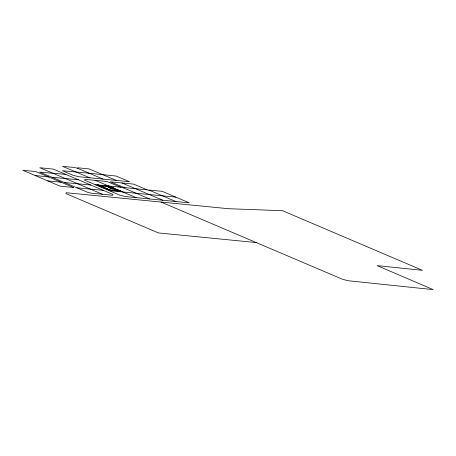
<?xml version="1.0" encoding="UTF-8"?>
<svg xmlns="http://www.w3.org/2000/svg" width="456" height="456" viewBox="0 0 456 456"><rect width="100%" height="100%" fill="white"/><g stroke="black" fill="none" stroke-linecap="round" stroke-linejoin="round"><path stroke-width="0.68" d="M89.843 177.8L62.563 166.383L74.265 167.437L77.463 168.241L77.634 167.762L89.068 168.902L116.326 180.411M175.919 201.535L148.844 190.021L162.25 191.355L189.303 202.852L125.446 196.559L119.728 195.111L84.577 180.166L84.873 179.316L106.881 181.482L120.789 187.211L123.815 188.009L124.197 187.553L147.145 189.856L150.394 190.676M51.956 177.27L78.432 179.772M53.261 173.337L39.643 172.083L87.626 192.301L91.046 193.167L112.643 195.293L112.945 194.444L53.363 169.113L39.809 167.722L102.617 194.307M64.37 182.503L90.812 185.033M52.89 173.183L65.863 174.431M175.777 197.106L109.223 190.648M103.341 190.363L76.933 187.792M95.184 184.68L120.789 187.211M110.996 186.863L98.513 185.66L108.796 190.032L120.276 191.161L109.987 186.789M101.734 186.658L102.936 186.778M108.665 187.262L112.911 187.678M101.545 186.806L103.244 186.977M107.855 189.257L110.808 190.123M118.195 190.277L115.852 190.049L117.602 190.79M116.32 190.517L120.566 190.933M119.939 191.024L109.605 190.004L99.653 185.774M256.152 242.558L158.466 232.925L65.875 193.566L66.171 192.717L228.353 208.7L282.572 210.723L422.518 270.351L377.129 265.614L433.2 289.617L348.293 280.753L342.581 279.294L161.076 202.071M47.692 180.878L61.081 182.212M35.101 175.514L48.564 176.934M95.167 180.325L136.116 197.608M124.203 187.553L110.278 181.819L133.654 184.121L147.145 189.856M121.963 182.97L162.798 200.241M123.815 188.009L149.54 198.936M77.463 168.241L103.079 179.105M107.65 186.561L109.731 187.445M110.58 188.071L104.84 185.632L109.081 186.054L114.826 188.493L109.497 187.969L113.322 189.593L118.651 190.118L122.476 191.748L118.229 191.326L114.405 189.702M88.567 173.172L62.318 170.704L73.034 175.264L78.751 176.711L129.567 181.716L116.109 176.05L88.567 173.172M98.656 185.022L96.957 184.857L106.14 188.761L107.838 188.926L98.656 185.022M73.593 187.484L60.044 186.145L22.8 170.27L35.842 171.576L73.593 187.484"/></g></svg>
